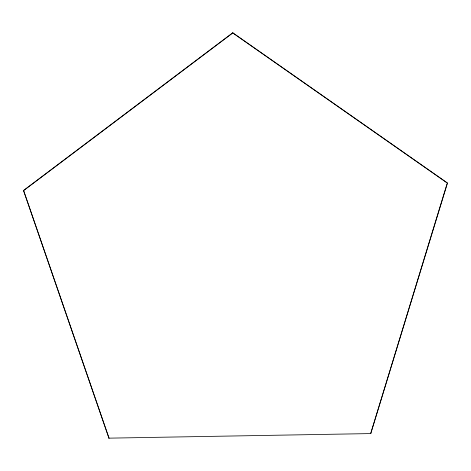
<?xml version="1.0" encoding="UTF-8"?>
<svg xmlns="http://www.w3.org/2000/svg" width="471" height="471" viewBox="0 0 471 471"><rect width="100%" height="100%" fill="white"/><g stroke="black" fill="none" stroke-linecap="round" stroke-linejoin="round"><path stroke-width="0.71" d="M447.073 183.79L370.706 433.579L447.45 183.089L232.733 32.846L23.55 190.484L108.989 438.154L23.55 190.484M23.715 190.484L232.898 32.846M108.825 438.154L370.871 433.579M447.45 183.089L232.733 32.846"/></g></svg>
